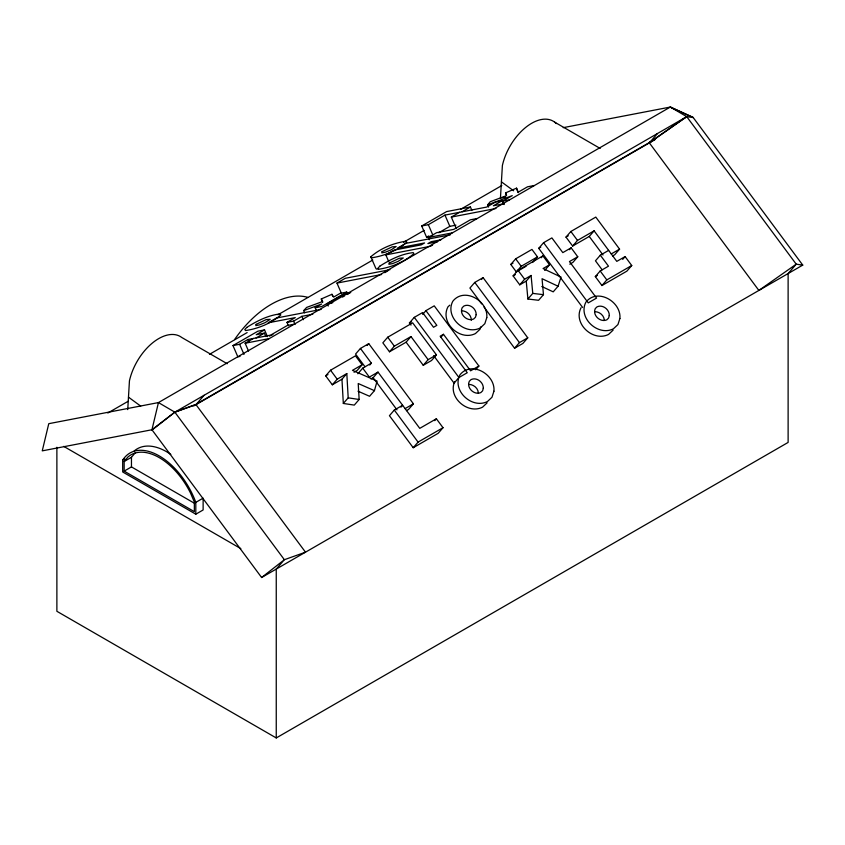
<?xml version="1.0" encoding="UTF-8"?>
<svg xmlns="http://www.w3.org/2000/svg" width="845" height="845" viewBox="0 0 845 845"><rect width="100%" height="100%" fill="white"/><g stroke="black" fill="none" stroke-linecap="round" stroke-linejoin="round"><path stroke-width="1.27" d="M127.743 409.614L129.443 380.831A43.084 24.875 -60 0 1 152.216 343.165A43.084 24.875 -60 0 1 181.749 337.482L227.242 363.751M374.441 390.654L377.102 381.137L352.471 370.342L362.114 364.776L355.47 355.84L330.543 370.226L325.684 375.845L332.317 384.792L341.961 379.225L346.82 373.606L348.193 397.837L343.323 403.456L354.287 405.104L359.146 399.484L358.217 383.524L374.441 390.654L369.571 396.284L357.984 391.182M480.742 326.888L479.971 329.307L475.439 333.564C460.092 341.422 439.653 322.621 447.945 306.872L449.762 305.182M558.08 286.233L561.027 277.086L543.06 268.552L549.546 264.812L542.902 255.877L517.974 270.263L513.116 275.882L519.749 284.828L526.234 281.089L531.093 275.47L532.772 293.395L527.903 299.014L538.592 300.292L543.462 294.673L542.057 278.713L558.08 286.233L553.211 291.852L541.772 286.487M454.684 381.655C447.565 397.203 467.771 414.779 482.579 407.142L487.1 402.885M581.054 307.728C572.762 323.477 593.211 342.278 608.548 334.419L613.079 330.163M124.152 461.497L127.922 457.029A56.52 32.638 60 0 1 190.579 493.205L194.35 502.036L194.35 511.658L124.152 471.13L124.152 461.497L131.461 457.282L135.232 452.804M488.59 207.088L487.618 204.849L490.28 201.712L506.504 195.649L505.574 192.882L516.538 188.15L518.481 192.649M195.977 404.649L305.499 552.186L284.364 559.707L174.841 412.17L158.448 402.579L151.942 429.756L261.623 577.515L802.75 265.108L693.058 117.339L670.328 107.051L158.448 402.579L48.767 423.683L42.25 450.86L151.942 429.756L174.841 412.17L195.977 404.649L204.089 395.28M406.466 410.638L408.547 409.445L413.416 403.815L368.747 343.651L360.435 348.446L355.565 354.066L364.934 366.677M332.317 384.792L337.187 379.173L346.82 373.606M367.121 345.52L368.747 343.651M362.114 364.776L357.245 370.395L354.034 372.254M423.25 365.283L431.563 360.488L436.432 354.868L412.645 322.832L387.718 337.218L382.848 342.838L389.492 351.784L406.107 342.193L410.976 336.563L428.119 359.664L423.25 365.283L406.107 342.193M357.847 373.775L362.716 368.156L371.356 363.16L360.435 348.446M369.74 365.04L371.356 363.16M410.987 325.093L409.413 322.98L414.282 317.361L422.595 312.565L433.517 327.279L436.844 325.357L425.922 310.643L434.224 305.848L478.893 366.012L475.65 369.761M389.492 351.784L394.351 346.165L410.976 336.563M422.669 314.393L425.922 310.643M370.976 378.972L373.131 377.726L378 372.106L419.764 428.362L436.379 418.771L443.012 427.707L438.154 433.327L413.216 447.723L389.439 415.687L394.298 410.057L402.611 405.262L400.995 407.142M484.016 307.052L514.573 348.224L522.886 343.429L527.755 337.81L483.087 277.635L474.774 282.431L469.915 288.05L481.661 303.883M481.47 279.505L483.087 277.635M441.048 337.113L443.477 334.303L470.58 370.807L478.893 366.012M526.097 266.26L516.327 271.9L510.792 264.453L515.661 258.834L531.949 249.423L537.483 256.88L532.614 262.499M516.327 271.9L521.196 266.281L537.483 256.88M582.596 307.443L538.719 248.335L543.578 242.705L551.891 237.91L562.812 252.623L571.125 247.828L577.758 256.774L572.899 262.394L569.784 264.189M541.286 257.746L542.902 255.877M519.749 284.828L524.618 279.209L531.093 275.47M608.643 250.395L600.33 255.19L608.485 266.175L600.182 270.981L595.313 276.6L601.946 285.536L626.874 271.15L631.743 265.52L625.11 256.584L616.797 261.38L594.12 230.833L589.25 236.452L572.635 246.043L565.992 237.107L570.861 231.488L595.788 217.091L619.575 249.127L614.706 254.757L612.625 255.95M802.75 265.108L796.233 264.179L758.873 290.437L649.361 142.9L657.473 133.531M544.676 270.432L549.546 264.812M443.477 334.303L440.15 336.215L467.253 372.729L458.951 377.525L454.082 383.155L433.707 355.703M569.498 249.708L571.125 247.828M572.635 246.043L577.494 240.424L594.12 230.833M434.752 420.641L436.379 418.771M413.216 447.723L418.085 442.104L443.012 427.707M514.573 348.224L519.443 342.605L527.755 337.81M600.33 255.19L595.461 260.809L602.136 269.798M622.67 259.394L625.11 256.584M601.946 285.536L606.816 279.917L631.743 265.52M304.675 312.851L303.704 310.601L306.64 307.411L322.663 301.517L321.269 298.972L331.948 294.292L333.627 297.102L340.112 293.363L346.746 292.085L347.717 294.335M370.807 256.785C380.472 248.345 393.464 243.064 406.118 241.195L406.772 242.251C397.076 250.638 384.137 255.982 371.473 257.831L370.807 256.785L375.676 268.023L376.342 269.069L378.56 268.9M152.111 429.978L174.841 412.17L686.721 116.642L693.227 117.571L670.328 107.051L563.214 127.658M261.623 577.515L284.364 559.707L276.252 569.076L276.252 737.949L56.879 611.294L56.879 447.248M649.361 142.9L686.721 116.642L796.233 264.179L788.121 273.548L788.121 442.421L276.252 737.949M649.192 142.668L686.721 116.642L670.328 107.051M431.003 236.368L426.577 237.213L421.708 225.974L446.635 211.577L470.422 207.004L471.88 210.373M421.708 225.974L428.341 224.696L444.966 215.105L486.72 207.067L495.371 202.071L502.004 200.793L503.462 204.173M107.822 413.004L128.377 401.143M209.465 354.33L247.152 332.571M277.984 314.762L372.772 260.038M403.604 242.24L424.158 230.368M460.705 209.275L501.814 185.541M341.348 293.204L336.975 283.096L345.278 278.29L389.946 269.703M388.753 261.623L385.827 254.884L394.14 250.088L421.243 244.87L424.57 242.948L397.467 248.166L405.78 243.371L450.438 234.773M456.184 228.319L451.314 217.081L459.617 212.275M462.109 211.799L470.422 207.004M240.064 356.389L237.846 356.822L232.977 345.573L257.905 331.187L264.548 329.909L267.464 336.648M232.977 345.573L239.621 344.306L247.923 339.5L270.601 335.138L287.226 325.547L293.859 324.269M264.548 329.909L256.236 334.704L264.39 333.131L265.858 336.511M426.577 237.213L428.837 235.903M248.557 351.108L245.145 343.239L253.458 338.444M429.271 239.748L428.288 237.498L436.601 232.702L453.754 229.396L470.369 219.806L477.002 218.528M256.088 337.937L264.39 333.131M438.756 232.734L449.836 226.344L455.941 225.171M288.42 325.769L286.962 322.399L295.275 317.604L268.171 322.811L276.473 318.016L321.142 309.418M316.157 309.999L315.174 307.76L321.66 304.01L303.704 310.601M286.962 322.399L293.595 321.121L301.908 316.326L312.83 314.224M502.004 200.793L493.364 205.789L504.285 203.687M504.074 204.564L502.606 201.194L512.25 195.628L487.618 204.849M346.746 292.085L321.818 306.481L315.174 307.76M328.219 306.017L327.247 303.767L343.535 294.366L349.059 293.299L346.894 294.556M342.552 297.06L344.718 295.813M384.75 272.692L387.866 270.896M430.496 246.286L432.577 245.082M196.959 403.762L654.812 139.425M193.727 405.949L654.981 139.647M195.808 514.193L195.808 502.374L203.127 498.149L203.127 509.968L195.808 514.193L122.683 471.975L122.683 460.155L124.775 458.951M124.152 471.13L131.461 466.905L194.868 503.514M409.413 322.98L411.494 321.776M510.792 264.453L512.968 263.196M538.719 248.335L540.789 247.131M325.684 375.845L327.945 374.536M565.992 237.107L568.262 235.797M513.116 275.882L515.376 274.572M378 372.106L369.36 377.092L362.716 368.156M577.758 256.774L569.456 261.57L596.559 298.084L588.247 302.88L543.578 242.705M428.119 359.664L436.432 354.868M611.262 253.933L619.575 249.127M595.313 276.6L597.383 275.396M405.104 408.621L413.416 403.815M269.397 336.099L272.903 334.557M174.841 412.17L195.808 404.428M534.177 185.52L527.544 186.798L517.9 192.364L516.538 188.15M505.331 197.096L500.451 198.036L502.384 165.525A43.084 24.875 -60 0 1 526.435 126.824A43.084 24.875 -60 0 1 556.306 123.592M502.606 201.194L509.25 199.916M451.314 217.081L495.973 208.483M428.288 237.498L452.075 232.924M440.921 239.8L431.203 241.67L427.887 243.592L437.594 241.723M385.827 254.884L429.218 246.529M336.975 283.096L381.634 274.498M346.946 293.352L350.77 292.613M327.247 303.767L332.772 302.7M245.145 343.239L268.932 338.655M532.772 293.395L543.462 294.673M594.753 311.668C599.432 311.625 604.122 315.396 604.302 320.202M461.634 310.812C466.715 310.749 471.468 315.132 471.299 320.308M468.774 384.401C473.453 384.359 478.143 388.13 478.323 392.936M348.193 397.837L359.146 399.484M554.69 122.166L600.172 148.435M63.734 446.382L240.825 548.627M501.412 181.844L513.644 190.79M128.482 397.161L140.703 406.107M589.25 236.452L603.003 254.979M570.861 231.488L577.494 240.424M600.182 270.981L606.816 279.917M515.661 258.834L521.196 266.281M517.974 270.263L524.618 279.209M474.774 282.431L519.443 342.605M414.282 317.361L458.951 377.525M387.718 337.218L394.351 346.165M373.131 377.726L396.981 409.846M394.298 410.057L418.085 442.104M330.543 370.226L337.187 379.173M505.574 192.882L506.546 195.132M444.966 215.105L449.836 226.344M428.341 224.696L432.724 234.815M331.948 294.292L332.93 296.542M321.269 298.972L322.727 302.341M301.908 316.326L303.366 319.695M293.595 321.121L295.063 324.491M247.923 339.5L248.905 341.75M239.621 344.306L243.994 354.414M526.234 281.089L527.903 299.014M341.961 379.225L343.323 403.456M131.461 457.282L131.461 466.905M234.572 339.553A86.179 49.76 -60 0 1 307.696 297.334M134.08 451.093A58.601 33.832 60 0 1 170.817 454.42M122.683 460.155A58.601 33.832 60 0 1 159.251 455.93A58.601 33.832 60 0 1 195.808 502.374M476.168 314.678L475.46 317.245L473.665 318.998C467.253 321.966 458.972 314.245 462.183 307.686L463.989 305.964C469.598 303.334 476.443 308.721 476.168 314.678M483.298 388.267L482.601 390.834L480.805 392.587C474.394 395.555 466.113 387.834 469.324 381.275L471.13 379.542C476.738 376.923 483.583 382.299 483.298 388.267M609.277 315.534L608.569 318.1L606.784 319.854C600.362 322.822 592.091 315.1 595.303 308.541L597.098 306.809C602.717 304.189 609.562 309.576 609.277 315.534M486.783 317.625L484.829 323.688L480.309 327.945C464.961 335.803 444.512 317.002 452.804 301.253C464.243 286.74 488.452 300.915 486.783 317.625M493.924 391.214L491.97 397.266L487.449 401.523C472.101 409.381 451.652 390.591 459.944 374.842C471.383 360.319 495.592 374.504 493.924 391.214M619.892 318.48L617.948 324.543L613.417 328.8C598.07 336.659 577.631 317.857 585.923 302.109C597.362 287.596 621.571 301.771 619.892 318.48M256.151 324.364L255.781 325.61L259.394 324.924L265.108 322.642L270.189 319.294L266.249 319.568L256.151 324.364M382.13 251.63L381.76 252.887L385.373 252.19L391.077 249.909L396.157 246.56L392.228 246.835L382.13 251.63M389.27 263.048L388.901 264.305L392.513 263.608L398.217 261.327L403.297 257.978L399.368 258.253L389.27 263.048M246.772 327.406L244.828 329.518L245.504 330.564C258.169 328.716 271.097 323.371 280.793 314.974L280.149 313.928C268.14 315.259 256.88 321.015 246.772 327.406M379.891 266.09L377.947 268.203L378.613 269.249C391.277 267.4 404.216 262.056 413.913 253.669L413.258 252.613C401.248 253.944 389.999 259.7 379.891 266.09"/></g></svg>
